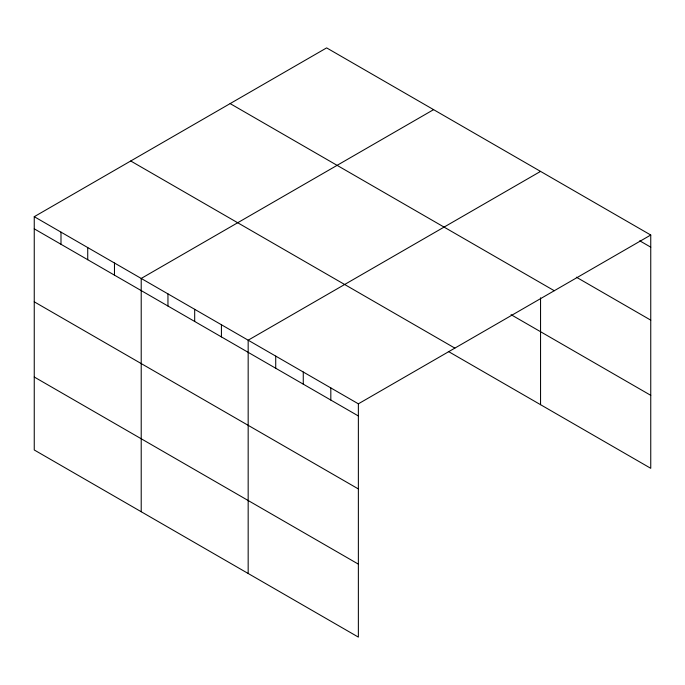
<?xml version="1.0" encoding="UTF-8"?>
<svg xmlns="http://www.w3.org/2000/svg" width="685" height="685" viewBox="0 0 685 685"><rect width="100%" height="100%" fill="white"/><g stroke="black" fill="none" stroke-linecap="round" stroke-linejoin="round"><path stroke-width="1.03" d="M358.366 488.944L358.366 403.825L34.25 216.691L34.25 449.976L358.366 637.11L358.366 488.944L34.25 301.82M448.341 351.448L650.75 468.309L650.75 235.024L326.634 47.89L34.25 216.691M433.588 109.643L141.213 278.444L141.213 511.729M540.551 171.396L248.167 340.197L248.167 573.482M358.366 403.825L650.75 235.024M639.73 240.803L650.75 247.165M576.368 277.194L650.75 320.143M230.143 103.598L554.268 290.723M511.044 314.672L650.75 395.331M130.732 160.992L454.857 348.117M34.25 228.841L358.366 415.966M34.25 377.007L358.366 564.132M540.551 297.821L540.551 404.681M330.821 387.916L330.821 400.066M303.267 372.015L303.267 384.157M275.721 356.106L275.721 368.247M221.426 324.758L221.426 336.909M194.686 309.32L194.686 321.47M167.953 293.882L167.953 306.032M114.472 263.006L114.472 275.156M87.731 247.568L87.731 259.718M60.991 232.129L60.991 244.28"/></g></svg>
